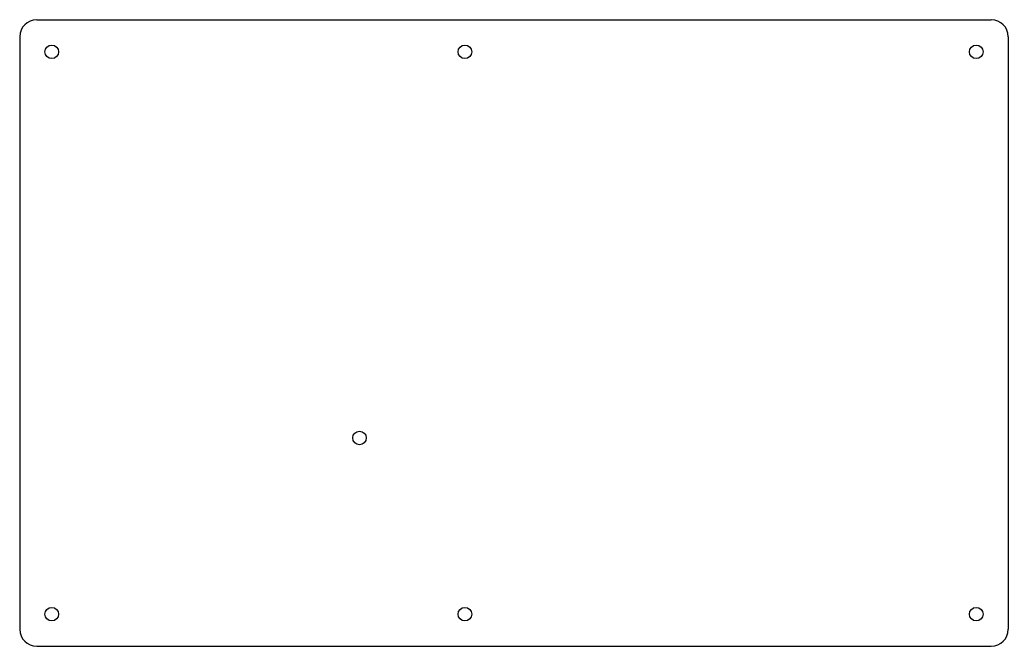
# Model space of a CAD drawing. Header units: millimetres. Extents: x 0 to 233, y -148 to 0.
import ezdxf

# ---------------------------------------------------------------- set-up
doc = ezdxf.new("R2010")
doc.units = ezdxf.units.MM
doc.layers.add('Sketch002', color=7, linetype='CONTINUOUS')

msp = doc.modelspace()

# ---------------------------------------------------------------- linework, layer by layer
at = {"layer": 'Sketch002'}
for p, q in [((4, 0, 6), (229.17, 0, 6)), ((0, -4, 6), (0, -143.67, 6)), ((233.17, -4, 6), (233.17, -143.67, 6)), ((4, -147.67, 6), (229.17, -147.67, 6))]:
    msp.add_line(p, q, dxfattribs=at)
for centre in [(7.55, -7.55), (105, -7.55), (225.62, -7.55), (80.14, -98.58), (7.55, -140.12), (105, -140.12), (225.62, -140.12)]:
    msp.add_circle(centre, 1.6, dxfattribs=at)
for centre, start, end in [((4, -4, 6), 90, -180), ((229.17, -4, 6), 0, 90), ((4, -143.67, 6), 180, -90), ((229.17, -143.67, 6), -90, 0)]:
    msp.add_arc(centre, 4, start, end, dxfattribs=at)

doc.saveas('drawing.dxf')
